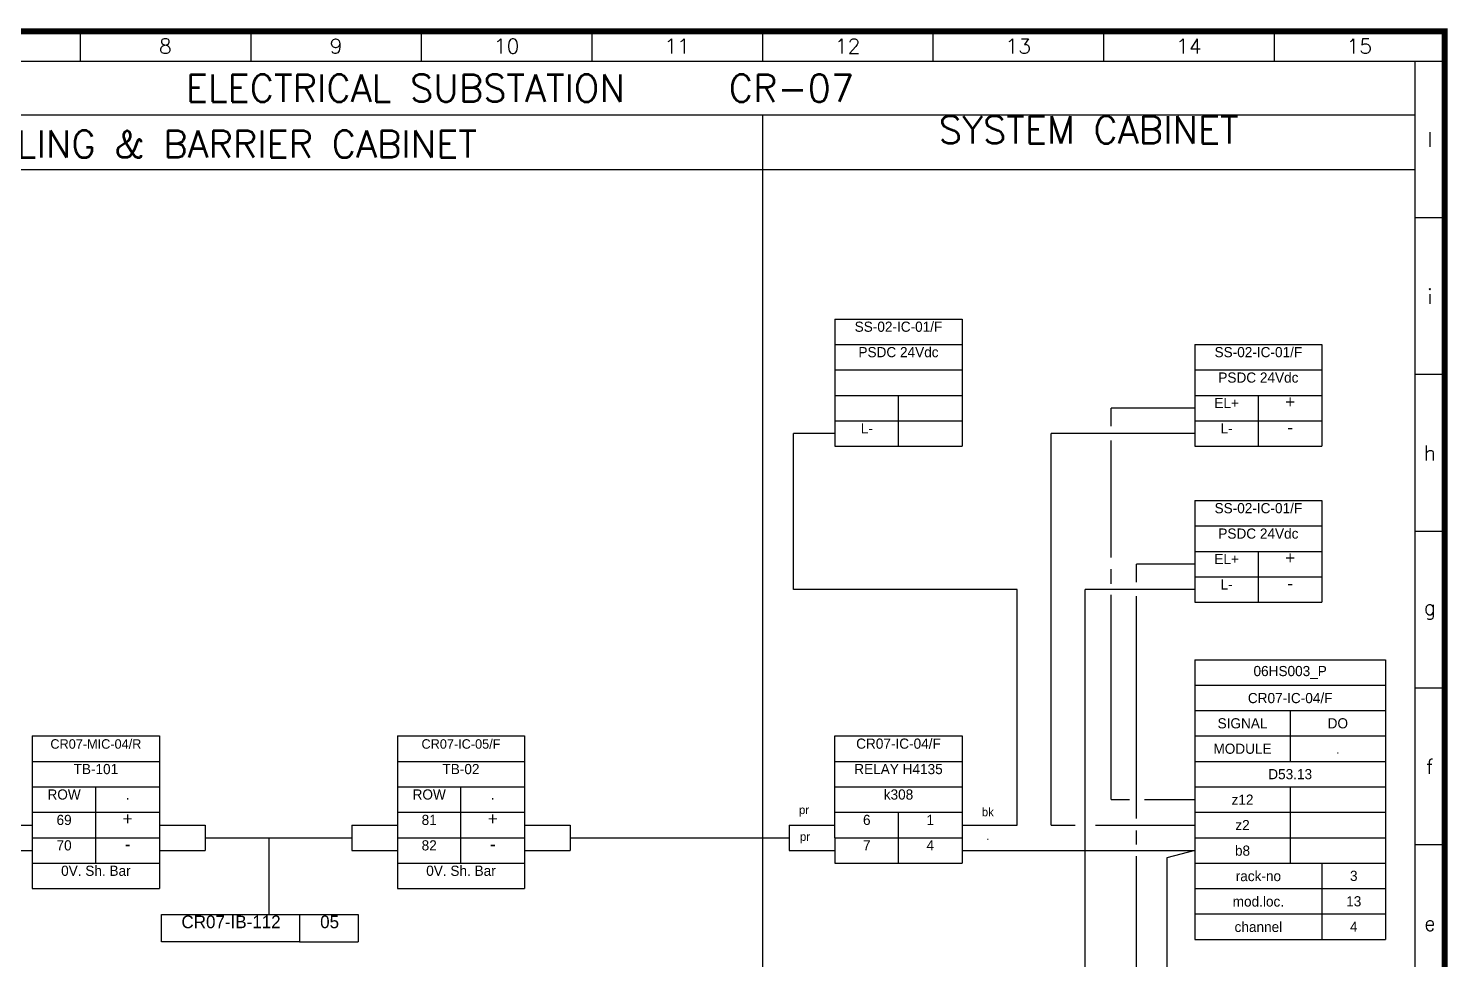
# Model space of a CAD drawing. Extents: x -4 to 378, y 0 to 264.
# Drawn here: x 168.5 to 377.8, y 126.2 to 263.6 of the extents above; entities that cross this region are included whole.
import ezdxf
from ezdxf.enums import TextEntityAlignment as Align

# ---------------------------------------------------------------- set-up
doc = ezdxf.new("R2010")
doc.units = 0
doc.header["$LTSCALE"] = 5
doc.header["$MEASUREMENT"] = 0
doc.linetypes.add('CONTINUA', pattern=[0])
doc.layers.get('0').update_dxf_attribs({"linetype": 'CONTINUA'})
doc.styles.add('DESCRIZ', font='SIMPLEX')
doc.styles.add('FOXS', font='FOXS')
doc.styles.add('SIMPLEX', font='simplex.shx')

# ---------------------------------------------------------------- blocks, each defined once
blk = doc.blocks.new('CART_OR')
at = {"const_width": 0.879}
blk.add_lwpolyline([(0, 263.13), (377.41, 263.13), (377.41, 0), (0, 0)], close=True, dxfattribs=at)
at = {"style": 'DESCRIZ'}
blk.add_attdef('PLOT_PAREMETERS', text='', height=1.76, rotation=90, dxfattribs=at).set_placement((-2.95, 50.73), align=Align.MIDDLE)
for tag, height, p in [('REV4', 1.76, (4.2, 25.57)), ('XX/XX/94', 1.76, (16.47, 25.57)), ('REV3', 1.76, (4.2, 21.43)), ('XX/XX/94', 1.76, (16.47, 21.43)), ('SCALE', 1.76, (339.86, 20.71)), ('FOGLIO', 1.76, (362.89, 20.76)), ('REV2', 1.76, (4.2, 17.28)), ('XX/XX/94', 1.76, (16.47, 17.28)), ('REV1', 1.76, (4.2, 13.14)), ('XX/XX/94', 1.76, (16.47, 13.14)), ('HEADER_LINE_3', 2.19, (228.5, 11.83)), ('REV0', 1.76, (4.2, 8.99)), ('XX/XX/94', 1.76, (16.47, 8.99)), ('HEADER_LINE_4', 2.19, (228.5, 7.59))]:
    blk.add_attdef(tag, text='', height=height, dxfattribs=at).set_placement(p, align=Align.MIDDLE)
for tag, p in [('DESCRIPTION', (27.33, 24.69)), ('DESCRIPTION', (27.33, 20.54)), ('DESCRIPTION', (27.33, 16.4)), ('DOCUMENT', (349.33, 15.81)), ('DESCRIPTION', (27.33, 12.25)), ('CUSTOMER_ORDER', (349.33, 11.08)), ('DESCRIPTION', (27.33, 8.11)), ('CUSTOMER_REF', (349.33, 6.34))]:
    blk.add_attdef(tag, p, '', height=1.76, dxfattribs=at)
at = {"style": 'FOXS', "width": 0.9}
for tag, p in [('DISEGNATO4', (129.98, 25.47)), ('CONTROLLATO4', (145.07, 25.47)), ('APPROVATO4', (160.16, 25.47)), ('DISEGNATO3', (129.98, 21.33)), ('CONTROLLATO3', (145.07, 21.33)), ('APPROVATO3', (160.16, 21.33)), ('DISEGNATO2', (129.98, 17.18)), ('CONTROLLATO2', (145.07, 17.18)), ('APPROVATO2', (160.16, 17.18)), ('DISEGNATO1', (129.98, 13.03)), ('CONTROLLATO1', (145.07, 13.03)), ('APPROVATO1', (160.16, 13.03)), ('DISEGNATO0', (129.98, 8.88)), ('CONTROLLATO0', (145.07, 8.88)), ('APPROVATO0', (160.16, 8.88))]:
    blk.add_attdef(tag, text='', height=2.19, dxfattribs=at).set_placement(p, align=Align.MIDDLE)
at = {"color": 1, "style": 'DESCRIZ'}
for tag, p in [('CONTRACTOR', (228.5, 24.4)), ('HEADER_LINE_1', (228.5, 20.7)), ('HEADER_LINE_2', (228.5, 17.01))]:
    blk.add_attdef(tag, text='', height=1.9, dxfattribs=at).set_placement(p, align=Align.MIDDLE)
at = {"style": 'DESCRIZ'}
blk.add_attdef('FILE_NAME', (-2.16, 3.38), '', height=1.76, rotation=90, dxfattribs=at)

msp = doc.modelspace()

# ---------------------------------------------------------------- linework, layer by layer
at = {"color": 7}
for p, q in [((176.12, 263.13), (176.12, 258.75)), ((201.28, 263.13), (201.28, 258.75)), ((226.44, 263.13), (226.44, 258.75)), ((251.6, 263.13), (251.6, 258.75)), ((276.76, 263.13), (276.76, 258.75)), ((301.92, 263.13), (301.92, 258.75)), ((327.08, 263.13), (327.08, 258.75)), ((352.25, 263.13), (352.25, 258.75)), ((0, 258.75), (377.41, 258.75)), ((373.03, 258.75), (373.03, 27.54)), ((373.03, 250.75), (0, 250.75)), ((276.76, 250.75), (276.76, 27.54)), ((373.03, 242.72), (0, 242.72)), ((377.41, 235.63), (373.03, 235.63)), ((377.41, 212.51), (373.03, 212.51)), ((287.47, 209.44), (287.47, 205.69)), ((340.56, 209.44), (340.56, 205.69)), ((340.56, 207.57), (328.23, 207.57)), ((328.23, 204.91), (328.23, 207.57)), ((281.37, 180.81), (281.37, 203.82)), ((287.47, 203.82), (281.37, 203.82)), ((319.36, 146.08), (319.36, 203.82)), ((340.56, 203.82), (319.36, 203.82)), ((333.83, 203.82), (319.36, 203.82)), ((328.23, 185.54), (328.23, 202.79)), ((377.41, 189.39), (373.03, 189.39)), ((340.56, 186.43), (340.56, 182.68)), ((340.56, 184.56), (331.94, 184.56)), ((331.94, 181.88), (331.94, 184.56)), ((328.23, 181.63), (328.23, 183.83)), ((314.33, 180.81), (281.37, 180.81)), ((314.33, 146.08), (314.33, 180.81)), ((324.4, 90.77), (324.4, 180.81)), ((340.56, 180.81), (324.4, 180.81)), ((328.23, 149.83), (328.23, 180.01)), ((331.94, 147.04), (331.94, 179.82)), ((377.41, 166.27), (373.03, 166.27)), ((328.23, 149.83), (330.91, 149.83)), ((333.11, 149.83), (340.56, 149.83)), ((306.22, 146.08), (314.33, 146.08)), ((319.36, 146.08), (322.91, 146.08)), ((325.9, 146.08), (340.56, 146.08)), ((331.94, 143.18), (331.94, 145.29)), ((306.22, 144.21), (306.22, 140.46)), ((377.41, 143.14), (373.03, 143.14)), ((331.94, 94.52), (331.94, 141.5)), ((340.56, 142.33), (336.42, 141.26)), ((336.42, 141.26), (336.42, 87.02)), ((208.49, 132.87), (217.15, 132.87)), ((217.15, 132.87), (217.15, 128.87)), ((208.49, 128.87), (217.15, 128.87))]:
    msp.add_line(p, q, dxfattribs=at)
for p, q in [((287.47, 220.69), (287.47, 209.44)), ((287.47, 220.69), (306.22, 220.69)), ((306.22, 220.69), (306.22, 201.94)), ((287.47, 216.94), (306.22, 216.94)), ((340.56, 216.94), (359.31, 216.94)), ((340.56, 216.94), (340.56, 209.44)), ((359.31, 216.94), (359.31, 201.94)), ((287.47, 213.19), (306.22, 213.19)), ((340.56, 213.19), (359.31, 213.19)), ((287.47, 209.44), (306.22, 209.44)), ((296.84, 201.94), (296.84, 209.44)), ((340.56, 209.44), (359.31, 209.44)), ((349.93, 201.94), (349.93, 209.44)), ((287.47, 205.69), (306.22, 205.69)), ((287.47, 205.69), (287.47, 201.94)), ((340.56, 205.69), (359.31, 205.69)), ((340.56, 205.69), (340.56, 201.94)), ((287.47, 201.94), (306.22, 201.94)), ((340.56, 201.94), (359.31, 201.94)), ((340.56, 193.93), (359.31, 193.93)), ((340.56, 193.93), (340.56, 186.43)), ((359.31, 193.93), (359.31, 178.93)), ((340.56, 190.18), (359.31, 190.18)), ((340.56, 186.43), (359.31, 186.43)), ((349.93, 178.93), (349.93, 186.43)), ((340.56, 182.68), (359.31, 182.68)), ((340.56, 182.68), (340.56, 178.93)), ((340.56, 178.93), (359.31, 178.93)), ((340.56, 170.46), (340.56, 147.96)), ((340.56, 170.46), (368.68, 170.46)), ((368.68, 170.46), (368.68, 129.21)), ((340.56, 166.71), (368.68, 166.71)), ((340.56, 162.96), (368.68, 162.96)), ((354.62, 162.96), (354.62, 159.21)), ((169.06, 159.21), (169.06, 136.71)), ((169.06, 159.21), (187.81, 159.21)), ((187.81, 159.21), (187.81, 136.71)), ((222.93, 159.21), (241.68, 159.21)), ((222.93, 159.21), (222.93, 136.71)), ((241.68, 159.21), (241.68, 136.71)), ((287.47, 144.21), (287.47, 159.21)), ((287.47, 159.21), (306.22, 159.21)), ((306.22, 159.21), (306.22, 144.21)), ((340.56, 159.21), (368.68, 159.21)), ((354.62, 159.21), (354.62, 155.46)), ((169.06, 155.46), (187.81, 155.46)), ((222.93, 155.46), (241.68, 155.46)), ((287.47, 155.46), (306.22, 155.46)), ((340.56, 155.46), (368.68, 155.46)), ((169.06, 151.71), (187.81, 151.71)), ((178.44, 140.46), (178.44, 151.71)), ((222.93, 151.71), (241.68, 151.71)), ((232.3, 140.46), (232.3, 151.71)), ((287.47, 151.71), (306.22, 151.71)), ((340.56, 151.71), (368.68, 151.71)), ((354.62, 151.71), (354.62, 140.46)), ((169.06, 147.96), (187.81, 147.96)), ((222.93, 147.96), (241.68, 147.96)), ((287.47, 147.96), (306.22, 147.96)), ((296.84, 140.46), (296.84, 147.96)), ((340.56, 147.96), (368.68, 147.96)), ((340.56, 147.96), (340.56, 144.21)), ((162.31, 146.08), (169.06, 146.08)), ((187.81, 146.08), (194.56, 146.08)), ((194.56, 146.08), (194.56, 142.33)), ((216.18, 146.08), (222.93, 146.08)), ((216.18, 146.08), (216.18, 142.33)), ((241.68, 146.08), (248.43, 146.08)), ((248.43, 146.08), (248.43, 142.33)), ((280.72, 146.08), (280.72, 142.33)), ((280.72, 146.08), (287.47, 146.08)), ((169.06, 144.21), (187.81, 144.21)), ((194.56, 144.21), (216.18, 144.21)), ((203.93, 144.21), (203.93, 132.87)), ((222.93, 144.21), (241.68, 144.21)), ((248.43, 144.21), (280.72, 144.21)), ((287.47, 144.21), (306.22, 144.21)), ((287.47, 144.21), (287.47, 140.46)), ((340.56, 144.21), (368.68, 144.21)), ((340.56, 144.21), (340.56, 129.21)), ((162.31, 142.33), (169.06, 142.33)), ((169.06, 140.46), (187.81, 140.46)), ((187.81, 142.33), (194.56, 142.33)), ((216.18, 142.33), (222.93, 142.33)), ((222.93, 140.46), (241.68, 140.46)), ((241.68, 142.33), (248.43, 142.33)), ((280.72, 142.33), (287.47, 142.33)), ((287.47, 140.46), (306.22, 140.46)), ((306.22, 142.33), (340.56, 142.33)), ((340.56, 140.46), (368.68, 140.46)), ((359.31, 140.46), (359.31, 129.21)), ((169.06, 136.71), (187.81, 136.71)), ((222.93, 136.71), (241.68, 136.71)), ((340.56, 136.71), (368.68, 136.71)), ((340.56, 132.96), (368.68, 132.96)), ((340.56, 129.21), (368.68, 129.21))]:
    msp.add_line(p, q)
msp.add_lwpolyline([(188.1, 132.87), (208.49, 132.87), (208.49, 128.87), (188.1, 128.87)], close=True)

# ---------------------------------------------------------------- block references
msp.add_blockref('CART_OR', (0, 0), dxfattribs=at)

# ---------------------------------------------------------------- texts
at = {"color": 7, "style": 'SIMPLEX'}
for s, height, p in [('8', 2.19, (188.7, 260.94)), ('9', 2.19, (213.86, 260.94)), ('10', 2.189, (239.02, 260.94)), ('11', 2.189, (264.18, 260.94)), ('12', 2.189, (289.34, 260.94)), ('13', 2.189, (314.5, 260.94)), ('14', 2.189, (339.67, 260.94)), ('15', 2.189, (364.83, 260.94)), ('ELECTRICAL SUBSTATION', 4, (224.09, 254.75)), ('MARSHALLING & BARRIER CABINET', 4, (188.7, 246.5)), ('l', 2.19, (375.22, 247.19)), ('i', 2.19, (375.22, 224.07)), ('h', 2.19, (375.22, 200.95)), ('g', 2.19, (375.22, 177.83)), ('f', 2.19, (375.22, 154.7)), ('e', 2.19, (375.22, 131.58))]:
    msp.add_text(s, height=height, dxfattribs=at).set_placement(p, align=Align.MIDDLE)
at = {"color": 1, "style": 'SIMPLEX'}
msp.add_text('CR-07', height=4, dxfattribs=at).set_placement((271.78, 252.75))
at = {"color": 7, "style": 'SIMPLEX'}
msp.add_text('SYSTEM CABINET', height=4, dxfattribs=at).set_placement((324.9, 246.6), align=Align.CENTER)
at = {"color": 1}
for s, height, p in [('SS-02-IC-01/F', 1.5, (296.84, 218.82)), ('SS-02-IC-01/F', 1.5, (349.93, 215.07)), ('SS-02-IC-01/F', 1.5, (349.93, 192.06)), ('CR07-MIC-04/R', 1.4, (178.44, 157.33)), ('CR07-IC-05/F', 1.4, (232.3, 157.33)), ('CR07-IC-04/F', 1.5, (296.84, 157.33)), ('TB-101', 1.5, (178.44, 153.58)), ('TB-02', 1.5, (232.3, 153.58)), ('k308', 1.5, (296.84, 149.83)), ('.', 1.5, (183.12, 149.83)), ('.', 1.5, (236.99, 149.83)), ('69', 1.5, (173.75, 146.08)), ('81', 1.5, (227.61, 146.08)), ('70', 1.5, (173.75, 142.33)), ('82', 1.5, (227.61, 142.33)), ('.', 1.25, (310.01, 143.85)), ('CR07-IB-112', 1.875, (198.38, 130.86)), ('05', 1.875, (212.92, 130.86))]:
    msp.add_text(s, height=height, dxfattribs=at).set_placement(p, align=Align.CENTER)
at = {"color": 7}
for s, height, p in [('PSDC 24Vdc', 1.5, (296.84, 215.07)), ('PSDC 24Vdc', 1.5, (349.93, 211.32)), ('EL+', 1.5, (345.25, 207.57)), ('L-', 1.5, (292.16, 203.82)), ('L-', 1.5, (345.25, 203.82)), ('PSDC 24Vdc', 1.5, (349.93, 188.31)), ('EL+', 1.5, (345.25, 184.56)), ('L-', 1.5, (345.25, 180.81)), ('RELAY H4135', 1.5, (296.84, 153.58)), ('ROW', 1.5, (173.75, 149.83)), ('ROW', 1.5, (227.61, 149.83)), ('pr', 1.25, (282.91, 147.69)), ('bk', 1.25, (310.01, 147.37)), ('6', 1.5, (292.16, 146.08)), ('1', 1.5, (301.53, 146.08)), ('pr', 1.25, (283.05, 143.74)), ('7', 1.5, (292.16, 142.33)), ('4', 1.5, (301.53, 142.33)), ('0V. Sh. Bar', 1.5, (178.44, 138.58)), ('0V. Sh. Bar', 1.5, (232.3, 138.58))]:
    msp.add_text(s, height=height, dxfattribs=at).set_placement(p, align=Align.CENTER)
for s, p in [('+', (354.62, 207.57)), ('-', (354.62, 203.82)), ('+', (354.62, 184.56)), ('-', (354.62, 180.81)), ('+', (183.12, 146.08)), ('+', (236.99, 146.08)), ('-', (183.12, 142.33)), ('-', (236.99, 142.33))]:
    msp.add_text(s, height=1.88).set_placement(p, align=Align.CENTER)
at = {"color": 1}
for s, p in [('06HS003_P', (354.62, 168.58)), ('CR07-IC-04/F', (354.62, 164.83)), ('DO', (361.65, 161.08)), ('.', (361.65, 157.33)), ('D53.13', (354.62, 153.58)), ('b8', (347.59, 142.33)), ('3', (364, 138.58)), ('13', (364, 134.83)), ('4', (364, 131.08))]:
    msp.add_text(s, height=1.5, dxfattribs=at).set_placement(p, align=Align.MIDDLE)
for s, p in [('SIGNAL', (347.59, 161.08)), ('MODULE', (347.59, 157.33)), ('rack-no', (349.93, 138.58)), ('mod.loc.', (349.93, 134.83)), ('channel', (349.93, 131.08))]:
    msp.add_text(s, height=1.5).set_placement(p, align=Align.MIDDLE)
at = {"color": 7}
for s, p in [('z12', (347.59, 149.83)), ('z2', (347.59, 146.08))]:
    msp.add_text(s, height=1.5, dxfattribs=at).set_placement(p, align=Align.MIDDLE)

doc.saveas('drawing.dxf')
